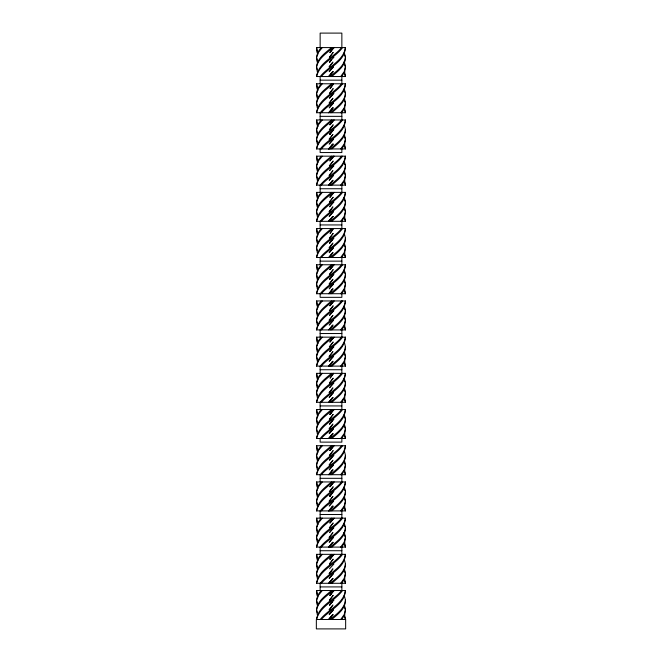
<?xml version="1.0" encoding="UTF-8"?>
<svg xmlns="http://www.w3.org/2000/svg" width="662" height="662" viewBox="0 0 662 662"><rect width="100%" height="100%" fill="white"/><g stroke="black" fill="none" stroke-linecap="round" stroke-linejoin="round"><path stroke-width="0.99" d="M345.332 47.581C344.993 61.483 329.18 67.052 321.335 76.535M345.332 83.776C344.993 97.678 329.18 103.255 321.335 112.73M345.332 119.971C344.993 133.881 329.18 139.45 321.335 148.933M345.332 156.166C344.993 170.076 329.18 175.645 321.335 185.128M345.332 192.369C344.993 206.271 329.18 211.84 321.335 221.323M345.332 228.564C344.993 242.466 329.18 248.043 321.335 257.518M345.332 264.759C344.993 278.661 329.18 284.238 321.335 293.721M345.332 300.953C344.993 314.864 329.18 320.433 321.335 329.916M345.332 337.157C344.993 351.059 329.18 356.628 321.335 366.111M345.332 373.351C344.993 387.253 329.18 392.823 321.335 402.306M345.332 409.546C344.993 423.448 329.18 429.026 321.335 438.501M345.332 445.741C344.993 459.651 329.18 465.221 321.335 474.704M345.332 481.944C344.993 495.846 329.18 501.415 321.335 510.899M345.332 518.139C344.993 532.041 329.18 537.61 321.335 547.093M345.332 554.334C344.993 568.236 329.18 573.813 321.335 583.288M345.332 590.529C344.993 604.439 329.18 610.008 321.335 619.491M345.39 57.23C345.647 65.935 337.628 71.388 331.786 76.535M345.39 129.628C345.647 138.325 337.628 143.786 331.786 148.933M345.39 165.823C345.647 174.528 337.628 179.981 331.786 185.128M345.39 238.212C345.647 246.918 337.628 252.379 331.786 257.518M345.39 274.416C345.647 283.113 337.628 288.574 331.786 293.721M345.39 346.805C345.647 355.511 337.628 360.964 331.786 366.111M345.39 383C345.647 391.705 337.628 397.167 331.786 402.306M345.39 419.203C345.647 427.9 337.628 433.362 331.786 438.501M345.39 455.398C345.647 464.103 337.628 469.557 331.786 474.704M345.39 491.593C345.647 500.298 337.628 505.751 331.786 510.899M345.39 527.788C345.647 536.493 337.628 541.955 331.786 547.093M345.39 563.991C345.647 572.688 337.628 578.149 331.786 583.288M345.39 600.186C345.647 608.883 337.628 614.344 331.786 619.491M344.588 71.711L345.456 76.535L316.544 76.535C318.323 62.799 333.756 57.511 341.575 47.581M344.588 107.906L345.456 112.73L316.544 112.73C318.323 98.994 333.756 93.714 341.575 83.776M344.588 144.101L345.456 148.933L316.544 148.933C318.323 135.197 333.756 129.909 341.575 119.971M344.588 180.304L345.456 185.128L316.544 185.128C318.323 171.392 333.756 166.104 341.575 156.166M344.588 216.499L345.456 221.323L316.544 221.323C318.323 207.587 333.756 202.299 341.575 192.369M344.588 252.694L345.456 257.518L316.544 257.518C318.323 243.782 333.756 238.502 341.575 228.564M344.588 288.889L345.456 293.721L316.544 293.721C318.323 279.976 333.756 274.697 341.575 264.759M344.588 325.092L345.456 329.916L316.544 329.916C318.323 316.179 333.756 310.892 341.575 300.953M344.588 361.287L345.456 366.111L316.544 366.111C318.323 352.374 333.756 347.087 341.575 337.157M344.588 397.481L345.456 402.306L316.544 402.306C318.323 388.569 333.756 383.29 341.575 373.351M344.588 433.676L345.456 438.501L316.544 438.501C318.323 424.764 333.756 419.485 341.575 409.546M344.588 469.879L345.456 474.704L316.544 474.704C318.323 460.967 333.756 455.679 341.575 445.741M344.588 506.074L345.456 510.899L316.544 510.899C318.323 497.162 333.756 491.874 341.575 481.944M344.588 542.269L345.456 547.093L316.544 547.093C318.323 533.357 333.756 528.077 341.575 518.139M344.588 578.464L345.456 583.288L316.544 583.288C318.323 569.552 333.756 564.272 341.575 554.334M316.544 76.535C319.903 63.147 334.898 58.074 342.577 47.581M316.544 112.73C319.903 99.341 334.898 94.269 342.577 83.776M316.544 148.933C319.903 135.544 334.898 130.464 342.577 119.971M316.544 185.128C319.903 171.739 334.898 166.659 342.577 156.166M316.544 221.323C319.903 207.934 334.898 202.862 342.577 192.369M316.544 257.518C319.903 244.129 334.898 239.056 342.577 228.564M316.544 293.721C319.903 280.324 334.898 275.251 342.577 264.759M316.544 329.916C319.903 316.527 334.898 311.446 342.577 300.953M316.544 366.111C319.903 352.722 334.898 347.649 342.577 337.157M316.544 402.306C319.903 388.917 334.898 383.844 342.577 373.351M316.544 438.501C319.903 425.112 334.898 420.039 342.577 409.546M316.544 474.704C319.903 461.315 334.898 456.234 342.577 445.741M316.544 510.899C319.903 497.51 334.898 492.437 342.577 481.944M316.544 547.093C319.903 533.704 334.898 528.632 342.577 518.139M316.544 583.288C319.903 569.899 334.898 564.827 342.577 554.334M341.774 76.535L344.728 71.711L345.432 66.887L343.768 62.054M341.774 112.73L344.728 107.906L345.432 103.082L344.439 100.185M341.774 148.933L344.728 144.101L345.432 139.277L344.439 136.38M341.774 185.128L344.728 180.304L345.432 175.471L344.439 172.575M341.774 221.323L344.728 216.499L345.432 211.675L344.439 208.778M341.774 257.518L344.728 252.694L345.432 247.869L344.439 244.973M341.774 293.721L344.728 288.889L345.432 284.064L344.439 281.168M341.774 329.916L344.728 325.092L345.432 320.259L344.439 317.363M341.774 366.111L344.728 361.287L345.432 356.462L344.439 353.566M341.774 402.306L344.728 397.481L345.432 392.657L344.439 389.761M341.774 438.501L344.728 433.676L345.432 428.852L344.439 425.956M341.774 474.704L344.728 469.879L345.432 465.047L344.439 462.15M341.774 510.899L344.728 506.074L345.432 501.25L344.439 498.354M341.774 547.093L344.728 542.269L345.432 537.445L343.768 532.62M341.774 583.288L344.728 578.464L345.432 573.64L344.439 570.743M341.774 619.491L344.728 614.659L345.432 609.834L344.439 606.938M321.103 47.581L317.727 52.406L316.519 57.23L317.454 61.094M321.103 83.776L317.727 88.6L316.519 93.425L317.454 97.289M321.103 119.971L317.727 124.795L316.519 129.628L317.454 133.484M321.103 156.166L317.727 160.998L316.519 165.823L317.454 169.679M321.103 192.369L317.727 197.193L316.519 202.018L317.454 205.882M321.103 228.564L317.727 233.388L316.519 238.212L317.454 242.077M321.103 264.759L317.727 269.583L316.519 274.416L317.454 278.272M321.103 300.953L317.727 305.786L316.519 310.61L317.454 314.467M321.103 337.157L317.727 341.981L316.519 346.805L317.454 350.67M321.103 373.351L317.727 378.176L316.519 383L317.454 386.865M321.103 409.546L317.727 414.371L316.519 419.203L317.454 423.059M321.103 445.741L317.727 450.574L316.519 455.398L317.454 459.254M321.103 481.944L317.727 486.769L316.519 491.593L317.454 495.457M321.103 518.139L317.727 522.963L316.519 527.788L317.454 531.652M321.103 554.334L317.727 559.158L316.519 563.991L317.454 567.847M321.103 590.529L317.727 595.361L316.519 600.186L317.454 604.042M340.665 76.535L344.149 71.711L345.473 66.887L344.43 62.054M340.665 112.73L344.149 107.906L345.473 103.082L344.43 98.257M340.665 148.933L344.149 144.101L345.473 139.277L344.43 134.452M340.665 185.128L344.149 180.304L345.473 175.471L344.43 170.647M340.665 221.323L344.149 216.499L345.473 211.675L344.43 206.842M340.665 257.518L344.149 252.694L345.473 247.869L344.43 243.045M340.665 293.721L344.149 288.889L345.473 284.064L344.43 279.24M340.665 329.916L344.149 325.092L345.473 320.259L344.43 315.435M340.665 366.111L344.149 361.287L345.473 356.462L344.43 351.63M340.665 402.306L344.149 397.481L345.473 392.657L344.43 387.833M340.665 438.501L344.149 433.676L345.473 428.852L344.43 424.028M340.665 474.704L344.149 469.879L345.473 465.047L344.43 460.222M340.665 510.899L344.149 506.074L345.473 501.25L344.43 496.417M340.665 547.093L344.149 542.269L345.473 537.445L344.43 532.62M340.665 583.288L344.149 578.464L345.473 573.64L344.43 568.815M340.665 619.491L344.149 614.659L345.473 609.834L344.43 605.01M333.549 156.166L329.8 160.998L334.219 156.166M333.309 93.425L329.486 98.257L333.913 93.425M333.309 165.823L329.486 170.647L333.913 165.823M333.309 202.018L329.486 206.842L333.913 202.018M333.309 310.61L329.486 315.435L333.913 310.61M333.309 383L329.486 387.833L333.913 383M333.309 455.398L329.486 460.222L333.913 455.398M333.309 527.788L329.486 532.62L333.913 527.788M329.676 57.23L333.185 52.406L329.337 57.23M329.428 66.887L332.936 62.054L329.022 66.887M330.346 74.93L332.688 71.711L328.708 76.535L333.143 71.711L328.708 76.535M329.676 93.425L333.185 88.6L329.337 93.425M329.428 103.082L332.936 98.257L329.022 103.082M329.767 111.928L332.688 107.906L328.708 112.73L333.143 107.906L328.708 112.73M329.676 129.628L333.185 124.795L329.337 129.628M329.428 139.277L332.936 134.452L329.022 139.277M329.18 148.933L332.688 144.101L328.708 148.933L333.143 144.101L328.708 148.933M329.676 165.823L333.185 160.998L329.337 165.823M329.428 175.471L332.936 170.647L329.022 175.471M330.346 183.515L332.688 180.304L328.708 185.128L333.143 180.304M329.676 202.018L333.185 197.193L329.337 202.018M329.428 211.675L332.936 206.842L329.022 211.675M330.346 219.718L332.688 216.499L328.708 221.323L333.143 216.499L328.708 221.323M329.676 238.212L333.185 233.388L329.337 238.212M329.428 247.869L332.936 243.045L329.022 247.869M329.18 257.518L332.688 252.694L328.708 257.518L333.143 252.694M329.676 274.416L333.185 269.583L329.337 274.416M329.428 284.064L332.936 279.24L329.022 284.064M329.18 293.721L332.688 288.889L328.708 293.721L333.143 288.889M329.676 310.61L333.185 305.786L329.337 310.61M329.428 320.259L332.936 315.435L329.022 320.259M330.346 328.302L332.688 325.092L328.708 329.916L333.143 325.092M329.676 346.805L333.185 341.981L329.337 346.805M329.428 356.462L332.936 351.63L329.022 356.462M329.18 366.111L332.688 361.287L328.708 366.111L333.143 361.287M329.676 383L333.185 378.176L329.337 383M329.428 392.657L332.936 387.833L329.022 392.657M329.18 402.306L332.688 397.481L328.708 402.306L333.143 397.481M329.676 419.203L333.185 414.371L329.337 419.203M329.428 428.852L332.936 424.028L329.022 428.852M330.346 436.895L332.688 433.676L328.708 438.501L333.143 433.676L328.7 438.501M329.676 455.398L333.185 450.574L329.337 455.398M329.428 465.047L332.936 460.222L329.022 465.047M329.18 474.704L332.688 469.871L328.708 474.704L333.143 469.871M329.676 491.593L333.185 486.769L329.337 491.593M329.428 501.25L332.936 496.417L329.022 501.25M329.18 510.899L332.688 506.074L328.708 510.899L333.143 506.074L328.7 510.899M329.676 527.788L333.185 522.963L329.337 527.788M329.428 537.445L332.936 532.62L329.022 537.445M330.346 545.488L332.688 542.269L328.708 547.093L333.143 542.269L328.7 547.093M329.676 563.991L333.185 559.158L329.337 563.991M329.428 573.64L332.936 568.815L329.022 573.64M329.18 583.288L332.688 578.464L328.708 583.288L333.143 578.464M329.676 600.186L333.185 595.361L329.337 600.186M329.428 609.834L332.936 605.01L329.022 609.834M329.18 619.491L332.688 614.659L328.708 619.491L333.143 614.659L328.7 619.491M331.679 122.387L329.8 124.795L334.219 119.971M331.679 267.175L329.8 269.583L334.219 264.759M332.307 302.567L329.8 305.786L334.219 300.953M332.307 411.16L329.8 414.371L334.219 409.546M331.679 448.157L329.8 450.574L334.219 445.741M331.679 556.75L329.8 559.158L334.219 554.334M331.679 592.945L329.8 595.361L334.219 590.529M331.397 59.646L329.486 62.054L333.913 57.23M332.672 130.431L329.486 134.452L333.913 129.628M332.672 239.023L329.486 243.045L333.913 238.212M332.672 275.218L329.486 279.24L333.913 274.416M332.672 347.608L329.486 351.63L333.913 346.805M332.034 493.198L329.486 496.417L333.913 491.593M332.034 601.791L329.486 605.01L333.913 600.186M322.303 47.581L318.43 52.406L316.61 57.23L317.148 62.054M322.303 83.776L318.43 88.6L316.61 93.425L317.148 98.257M322.303 119.971L318.43 124.795L316.61 129.628L317.148 134.452M322.303 156.166L318.43 160.998L316.61 165.823L317.148 170.647M322.303 192.369L318.43 197.193L316.61 202.018L317.148 206.842M322.303 228.564L318.43 233.388L316.61 238.212L317.148 243.045M322.303 264.759L318.43 269.583L316.61 274.416L317.148 279.24M322.303 300.953L318.43 305.786L316.61 310.61L317.148 315.435M322.303 337.157L318.43 341.981L316.61 346.805L317.148 351.63M322.303 373.351L318.43 378.176L316.61 383L317.148 387.833M322.303 409.546L318.43 414.371L316.61 419.203L317.148 424.028M322.303 445.741L318.43 450.574L316.61 455.398L317.148 460.222M322.303 481.944L318.43 486.769L316.61 491.593L317.148 496.417M322.303 518.139L318.43 522.963L316.61 527.788L317.148 532.62L318.083 534.226M322.303 554.334L318.43 559.158L316.61 563.991L317.148 568.815M322.303 590.529L318.43 595.361L316.61 600.186L317.148 605.01M333.069 66.887L329.171 71.711L333.607 66.887M333.069 103.082L329.171 107.906L333.607 103.082M333.069 139.277L329.171 144.101L333.607 139.277M333.069 175.471L329.171 180.304L333.607 175.471M333.069 211.675L329.171 216.499L333.607 211.675M333.069 247.869L329.171 252.694L333.607 247.869M333.069 284.064L329.171 288.889L333.607 284.064M333.069 320.259L329.171 325.092L333.607 320.259M333.069 356.462L329.171 361.287L333.607 356.462M333.069 392.657L329.171 397.481L333.607 392.657M333.069 428.852L329.171 433.676L333.607 428.852M333.069 465.047L329.171 469.871L333.607 465.047M333.069 501.25L329.171 506.074L333.607 501.25M333.069 537.445L329.171 542.269L333.607 537.445M333.069 573.64L329.171 578.464L333.607 573.64M333.069 609.834L329.171 614.659L333.607 609.834M342.577 590.529C334.898 601.022 319.903 606.102 316.544 619.491C318.323 605.755 333.756 600.467 341.575 590.529M329.8 52.406L334.244 47.581M329.8 197.193L334.244 192.369M329.8 341.981L334.244 337.157M329.8 486.769L334.244 481.944M329.8 522.963L334.244 518.139M329.486 424.028L333.929 419.203M329.486 568.815L333.929 563.991M320.226 76.535C328.029 66.49 343.363 61.26 345.473 47.581L316.527 47.581L317.52 52.406M320.226 112.73C328.029 102.693 343.363 97.455 345.473 83.776L316.527 83.776L317.52 88.6M320.226 148.933C328.029 138.888 343.363 133.65 345.473 119.971L316.527 119.971L317.52 124.795M320.226 185.128C328.029 175.082 343.363 169.853 345.473 156.166L316.527 156.166L317.52 160.998M320.226 221.323C328.029 211.277 343.363 206.048 345.473 192.369L316.527 192.369L317.52 197.193M320.226 257.518C328.029 247.472 343.363 242.242 345.473 228.564L316.527 228.564L317.52 233.388M320.226 293.721C328.029 283.675 343.363 278.437 345.473 264.759L316.527 264.759L317.52 269.583M320.226 329.916C328.029 319.87 343.363 314.64 345.473 300.953L316.527 300.953L317.52 305.786M320.226 366.111C328.029 356.065 343.363 350.835 345.473 337.157L316.527 337.157L317.52 341.981M320.226 402.306C328.029 392.26 343.363 387.03 345.473 373.351L316.527 373.351L317.52 378.176M320.226 438.501C328.029 428.463 343.363 423.225 345.473 409.546L316.527 409.546L317.52 414.371M320.226 474.704C328.029 464.658 343.363 459.428 345.473 445.741L316.527 445.741L317.52 450.574M320.226 510.899C328.029 500.853 343.363 495.623 345.473 481.944L316.527 481.944L317.52 486.769M320.226 547.093C328.029 537.048 343.363 531.818 345.473 518.139L316.527 518.139L317.52 522.963M320.226 583.288C328.029 573.251 343.363 568.013 345.473 554.334L316.527 554.334L317.52 559.158M320.226 619.491C328.029 609.445 343.363 604.216 345.473 590.529L316.527 590.529L317.52 595.361M331.786 112.73C337.628 107.592 345.647 102.13 345.39 93.425L343.934 89.569M331.786 221.323C337.628 216.176 345.647 210.723 345.39 202.018L343.934 198.161M331.786 329.916C337.628 324.769 345.647 319.316 345.39 310.61L343.934 306.746M331.48 47.581C325.431 52.902 317.297 58.107 316.527 66.887L317.321 69.783M331.48 83.776C325.431 89.097 317.297 94.302 316.527 103.082L317.321 105.978M331.48 119.971C325.431 125.292 317.297 130.505 316.527 139.277L317.321 142.173M331.48 156.166C325.431 161.495 317.297 166.7 316.527 175.471L317.321 178.368M331.48 192.369C325.431 197.69 317.297 202.895 316.527 211.675L317.321 214.571M331.48 228.564C325.431 233.885 317.297 239.09 316.527 247.869L317.321 250.766M331.48 264.759C325.431 270.079 317.297 275.293 316.527 284.064L317.321 286.96M331.48 300.953C325.431 306.283 317.297 311.488 316.527 320.259L317.321 323.155M331.48 337.157C325.431 342.477 317.297 347.682 316.527 356.462L317.321 359.35M331.48 373.351C325.431 378.672 317.297 383.877 316.527 392.657L317.321 395.553M331.48 409.546C325.431 414.867 317.297 420.072 316.527 428.852L317.321 431.748M331.48 445.741C325.431 451.07 317.297 456.275 316.527 465.047L317.321 467.943M331.48 481.944C325.431 487.265 317.297 492.47 316.527 501.25L317.321 504.138M331.48 518.139C325.431 523.46 317.297 528.665 316.527 537.445L317.321 540.341M331.48 554.334C325.431 559.655 317.297 564.86 316.527 573.64L317.321 576.536M331.48 590.529C325.431 595.858 317.288 601.063 316.527 609.834L317.321 612.731M330.214 76.535C336.313 71.173 344.472 66.01 345.481 57.23L344.273 52.406M330.214 112.73C336.313 107.368 344.472 102.205 345.481 93.425L344.273 88.6M330.214 148.933C336.313 143.563 344.472 138.408 345.481 129.628L344.513 125.763M330.214 185.128C336.313 179.758 344.472 174.602 345.481 165.823L344.273 160.998M330.214 221.323C336.313 215.961 344.472 210.797 345.481 202.018L344.273 197.193M330.214 257.518C336.313 252.156 344.472 246.992 345.481 238.212L344.513 234.356M330.214 293.721C336.313 288.351 344.472 283.187 345.481 274.416L344.273 269.583M330.214 329.916C336.313 324.546 344.472 319.39 345.481 310.61L344.273 305.786M330.214 366.111C336.313 360.749 344.472 355.585 345.481 346.805L344.513 342.949M330.214 402.306C336.313 396.943 344.472 391.78 345.481 383L344.273 378.176M330.214 438.501C336.313 433.138 344.472 427.975 345.481 419.203L344.273 414.371M330.214 474.704C336.313 469.333 344.472 464.178 345.481 455.398L344.513 451.534M330.214 510.899C336.313 505.536 344.472 500.373 345.481 491.593L344.273 486.769M330.214 547.093C336.313 541.731 344.472 536.568 345.481 527.788L344.273 522.963M330.214 583.288C336.313 577.926 344.472 572.762 345.481 563.991L344.513 560.126M330.214 619.491C336.313 614.121 344.472 608.966 345.481 600.186L344.273 595.361M333.044 47.581C326.747 53.126 318.538 58.148 316.568 66.887L317.272 71.711M333.044 83.776C326.747 89.32 318.538 94.343 316.568 103.082L317.272 107.906M333.044 119.971C326.747 125.515 318.538 130.538 316.568 139.277L317.272 144.101M333.044 156.166C326.747 161.71 318.538 166.741 316.568 175.471L317.272 180.304M333.044 192.369C326.747 197.913 318.538 202.936 316.568 211.675L317.272 216.499M333.044 228.564C326.747 234.108 318.538 239.131 316.568 247.869L317.272 252.694M333.044 264.759C326.747 270.303 318.538 275.326 316.568 284.064L317.272 288.889M333.044 300.953C326.747 306.498 318.538 311.529 316.568 320.259L317.272 325.092M333.044 337.157C326.747 342.701 318.538 347.724 316.568 356.462L317.272 361.287M333.044 373.351C326.747 378.896 318.538 383.919 316.568 392.657L317.272 397.481M333.044 409.546C326.747 415.091 318.538 420.113 316.568 428.852L317.272 433.676M333.044 445.741C326.747 451.285 318.538 456.308 316.568 465.047L317.272 469.879M333.044 481.944C326.747 487.489 318.538 492.511 316.568 501.25L317.272 506.074M333.044 518.139C326.747 523.683 318.538 528.706 316.568 537.445L317.272 542.269M333.044 554.334C326.747 559.878 318.538 564.901 316.568 573.64L317.272 578.464M333.044 590.529C326.747 596.073 318.538 601.096 316.568 609.834L317.272 614.659M320.143 80.16L341.857 80.16M320.143 116.355L341.857 116.355M320.143 188.744L341.857 188.744M320.143 224.939L341.857 224.939M320.143 261.142L341.857 261.142M320.143 333.532L341.857 333.532M320.143 369.727L341.857 369.727M320.143 405.93L341.857 405.93M320.143 478.32L341.857 478.32M320.143 514.515L341.857 514.515M320.143 550.718L341.857 550.718M320.143 586.913L341.857 586.913M317.917 54.011L317.032 52.406L316.668 47.581M317.917 90.214L317.032 88.6L316.668 83.776M317.917 126.409L317.032 124.795L316.668 119.971M317.917 162.604L317.032 160.998L316.668 156.166M317.917 198.799L317.032 197.193L316.668 192.369M317.917 235.002L317.032 233.388L316.668 228.564M317.917 271.197L317.032 269.583L316.668 264.759M317.917 307.391L317.032 305.786L316.668 300.953M317.917 343.586L317.032 341.981L316.668 337.157M317.917 379.789L317.032 378.176L316.668 373.351M317.917 415.984L317.032 414.371L316.668 409.546M317.917 452.179L317.032 450.574L316.668 445.741M317.917 488.374L317.032 486.769L316.668 481.944M317.917 524.569L317.032 522.963L316.668 518.139M317.917 560.772L317.032 559.158L316.668 554.334M317.909 596.967L317.032 595.361L316.668 590.529M343.934 53.374L345.026 56.27M343.934 161.958L345.026 164.855M343.934 270.551L345.026 273.447M343.934 379.144L345.026 382.04M343.934 415.339L345.026 418.235M343.934 487.728L345.026 490.625M343.934 523.932L345.026 526.828M344.563 73.639L345.456 76.535M344.563 109.834L345.456 112.73M344.563 146.037L345.456 148.933M344.563 182.232L345.456 185.128M344.563 218.427L345.456 221.323M344.563 254.622L345.456 257.518M344.563 290.825L345.456 293.721M344.563 327.02L345.456 329.916M344.563 363.215L345.456 366.111M344.563 399.409L345.456 402.306M344.563 435.613L345.456 438.509M344.563 471.807L345.456 474.704M344.563 508.002L345.456 510.899M344.563 544.197L345.456 547.093M344.563 580.4L345.456 583.288M344.563 616.595L345.456 619.491L344.588 614.659M341.857 47.581L341.857 33.1L320.143 33.1L320.143 47.581M341.857 76.535L341.857 83.776M341.857 112.73L341.857 119.971M341.857 148.933L341.857 152.55L320.143 152.55L320.143 148.933M341.857 185.128L341.857 192.369M341.857 221.323L341.857 228.564M341.857 257.518L341.857 264.759M341.857 293.721L341.857 297.337L320.143 297.337L320.143 293.721M341.857 329.916L341.857 337.157M341.857 366.111L341.857 373.351M341.857 402.306L341.857 409.546M341.857 438.501L341.857 442.125L320.143 442.125L320.143 438.501M341.857 474.704L341.857 481.944M341.857 510.899L341.857 518.139M341.857 547.093L341.857 554.334M341.857 583.288L341.857 590.529M320.143 76.535L320.143 83.776M320.143 112.73L320.143 119.971M320.143 185.128L320.143 192.369M320.143 221.323L320.143 228.564M320.143 257.518L320.143 264.759M320.143 329.916L320.143 337.157M320.143 366.111L320.143 373.351M320.143 402.306L320.143 409.546M320.143 474.704L320.143 481.944M320.143 510.899L320.143 518.139M320.143 547.093L320.143 554.334M320.143 583.288L320.143 590.529M332.961 48.384L330.057 52.406L332.969 48.384M332.961 84.579L330.057 88.6L332.969 84.579M332.961 120.774L330.057 124.795L332.969 120.774M332.961 193.172L330.057 197.193L332.969 193.172M332.961 229.366L330.057 233.388L332.969 229.366M333.549 264.759L330.057 269.583L333.557 264.759M332.961 301.764L330.057 305.786L332.969 301.764M332.961 337.959L330.057 341.981L332.969 337.959M333.549 373.351L330.057 378.176L333.557 373.351M332.961 410.349L330.057 414.371L332.969 410.349M332.961 446.552L330.057 450.574L332.969 446.552M332.961 482.747L330.057 486.769L332.969 482.747M332.961 518.942L330.057 522.963L332.969 518.942M332.961 555.137L330.057 559.158L332.969 555.137M332.961 591.34L330.057 595.361L332.969 591.34M331.563 59.646L329.808 62.054L331.563 59.646M332.729 130.431L329.808 134.452L332.729 130.431M332.729 239.023L329.808 243.045L332.729 239.023M332.729 275.218L329.808 279.24L332.729 275.218M332.729 347.608L329.808 351.63L332.729 347.608M333.309 419.203L329.808 424.028L333.309 419.203M332.142 493.198L329.808 496.417L332.142 493.198M332.142 601.791L329.808 605.01L332.142 601.791M345.655 619.491L316.345 619.491L316.345 628.9L345.655 628.9L345.655 619.491"/></g></svg>
